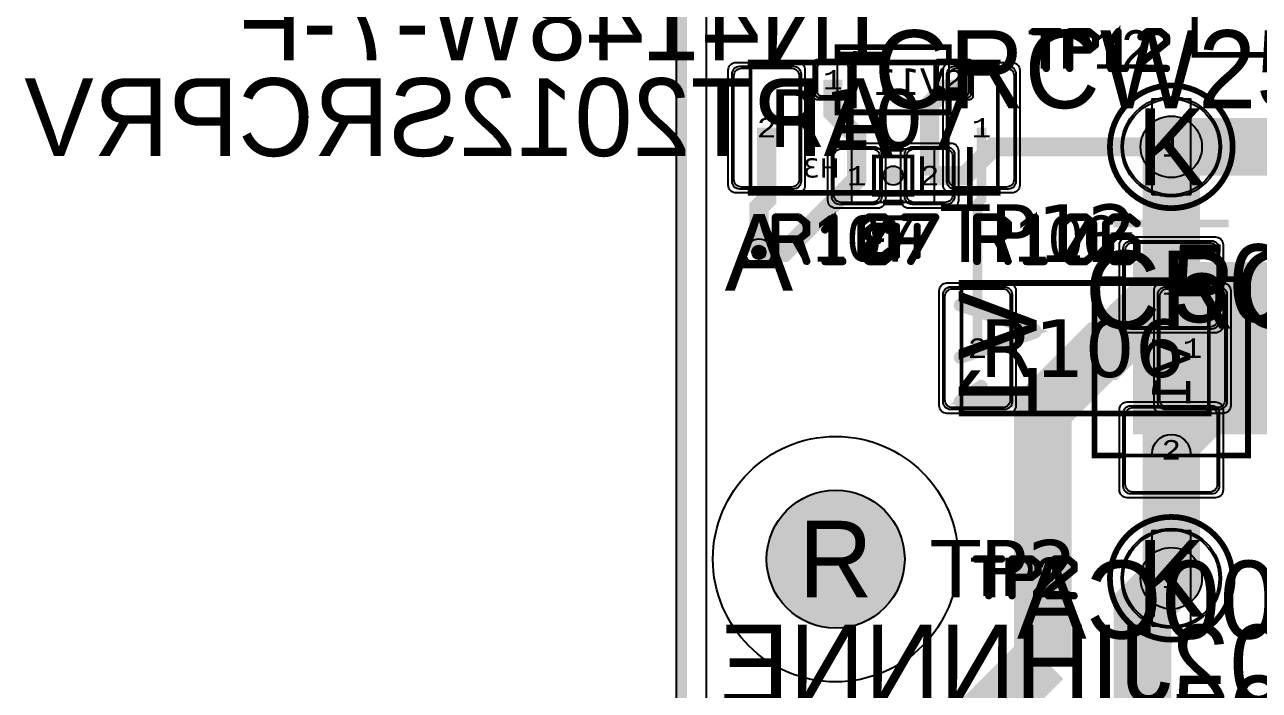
# Model space of a CAD drawing. Extents: x -23 to 289, y -67 to 135.
# Drawn here: x -17.14 to 15.04, y 64.08 to 81.44 of the extents above; entities that cross this region are included whole.
import ezdxf
from ezdxf.enums import TextEntityAlignment as Align

# ---------------------------------------------------------------- set-up
doc = ezdxf.new("R2010")
doc.units = 0
doc.header["$MEASUREMENT"] = 0
for name, color, linetype in [('ASSEMBLY_OUTLINES_BTM', 191, 'CONTINUOUS'), ('ASSEMBLY_OUTLINES_TOP', 102, 'CONTINUOUS'), ('ASSEMBLY_PART_NUMBERS_BTM', 191, 'CONTINUOUS'), ('ASSEMBLY_PART_NUMBERS_TOP', 102, 'CONTINUOUS'), ('ASSEMBLY_REF_DES_BTM', 191, 'CONTINUOUS'), ('ASSEMBLY_REF_DES_TOP', 102, 'CONTINUOUS'), ('BOARD_OUTLINE', 10, 'CONTINUOUS'), ('DRILL_DRAWING', 21, 'CONTINUOUS'), ('GENERATED_SILKSCREEN_BTM', 255, 'CONTINUOUS'), ('GENERATED_SILKSCREEN_TOP', 140, 'CONTINUOUS'), ('MANUFACTURING_OUTLINES', 10, 'CONTINUOUS'), ('MOUNTING_HOLE_PADS_LAYER14', 150, 'CONTINUOUS'), ('MOUNTING_HOLE_PADS_LAYER15', 230, 'CONTINUOUS'), ('MOUNTING_HOLES_LAYER_BOT17', 42, 'CONTINUOUS'), ('MOUNTING_HOLES_LAYER_TOP', 42, 'CONTINUOUS'), ('PART_HOLES_LAYER_BOTTOM', 30, 'CONTINUOUS'), ('PART_HOLES_LAYER_TOP', 30, 'CONTINUOUS'), ('PART_PADS_LAYER_BOTTOM', 230, 'CONTINUOUS'), ('PART_PADS_LAYER_TOP', 150, 'CONTINUOUS'), ('PART_PADS_SMD_BTM', 230, 'CONTINUOUS'), ('PART_PADS_SMD_TOP', 150, 'CONTINUOUS'), ('PIN_NUMBERS_BTM', 8, 'CONTINUOUS'), ('PIN_NUMBERS_TOP', 8, 'CONTINUOUS'), ('PLACEMENT_OUTLINES_BTM', 222, 'CONTINUOUS'), ('PLACEMENT_OUTLINES_TOP', 130, 'CONTINUOUS'), ('PLANE_DATA_LAYER_TOP', 150, 'CONTINUOUS'), ('PLANE_SHAPES_LAYER_TOP', 150, 'CONTINUOUS'), ('ROUTE_BORDER', 151, 'CONTINUOUS'), ('SILKSCREEN_OUTLINES_BTM', 211, 'CONTINUOUS'), ('SILKSCREEN_OUTLINES_TOP', 150, 'CONTINUOUS'), ('SILKSCREEN_REF_DES_BTM', 211, 'CONTINUOUS'), ('SILKSCREEN_REF_DES_TOP', 150, 'CONTINUOUS'), ('SOLDERMASK_PADS_BTM', 12, 'CONTINUOUS'), ('SOLDERMASK_PADS_TOP', 180, 'CONTINUOUS'), ('SOLDERPASTE_PADS_BTM', 12, 'CONTINUOUS'), ('SOLDERPASTE_PADS_TOP', 180, 'CONTINUOUS'), ('TRACES_LAYER_BOTTOM', 230, 'CONTINUOUS'), ('TRACES_LAYER_TOP', 150, 'CONTINUOUS'), ('VIA_HOLES_LAYER_BOTTOM', 30, 'CONTINUOUS'), ('VIA_HOLES_LAYER_TOP', 30, 'CONTINUOUS'), ('VIA_PADS_LAYER_BOTTOM', 230, 'CONTINUOUS'), ('VIA_PADS_LAYER_TOP', 150, 'CONTINUOUS')]:
    doc.layers.add(name, color=color, linetype=linetype)
doc.styles.add('COURIER_NEW', font='COUR.TTF')
doc.styles.add('VERDANA', font='verdana.TTF')
doc.styles.add('VERIBEST_GERBER_0', font='txt')

msp = doc.modelspace()

# ---------------------------------------------------------------- hatches: boundary and pattern name
at = {"layer": 'ASSEMBLY_OUTLINES_BTM'}
h = msp.add_hatch(color=256, dxfattribs=at)
edge = h.paths.add_edge_path()
edge.add_arc((5.5, 77.5), 0.25, 0, 360)
at = {"layer": 'MOUNTING_HOLES_LAYER_BOT17'}
h = msp.add_hatch(color=256, dxfattribs=at)
edge = h.paths.add_edge_path()
edge.add_arc((4, 67.5), 1.8, 0, 360)
at = {"layer": 'MOUNTING_HOLES_LAYER_TOP'}
h = msp.add_hatch(color=256, dxfattribs=at)
edge = h.paths.add_edge_path()
edge.add_arc((4, 67.5), 1.8, 0, 360)
at = {"layer": 'PART_HOLES_LAYER_BOTTOM'}
h = msp.add_hatch(color=256, dxfattribs=at)
edge = h.paths.add_edge_path()
edge.add_arc((12.75, 78.25), 0.8, 0, 360)
h = msp.add_hatch(color=256, dxfattribs=at)
edge = h.paths.add_edge_path()
edge.add_arc((12.75, 67), 0.8, 0, 360)
at = {"layer": 'PART_HOLES_LAYER_TOP'}
h = msp.add_hatch(color=256, dxfattribs=at)
edge = h.paths.add_edge_path()
edge.add_arc((12.75, 78.25), 0.8, 0, 360)
h = msp.add_hatch(color=256, dxfattribs=at)
edge = h.paths.add_edge_path()
edge.add_arc((12.75, 67), 0.8, 0, 360)
at = {"layer": 'PLANE_DATA_LAYER_TOP'}
h = msp.add_hatch(color=256, dxfattribs=at)
h.paths.add_polyline_path([(31.25, 77.777106, -0.6120800873065083), (31.12914, 77.715365, 0.4058108874038327), (29.06043, 77.413742, -0.4928320379335522), (28.93957, 77.413742, 0.4058108874038327), (26.87086, 77.715365, -0.6120800873065083), (26.75, 77.777106), (26.75, 79.249992, 0.414213562373095), (26.749992, 79.25), (16.500008, 79.25, 0.414213562373095), (16.5, 79.249992), (16.5, 70.8262, -0.414213562373095), (16.4238, 70.75), (11.8262, 70.75, -0.414213562373095), (11.75, 70.8262), (11.75, 75.1738, -0.414213562373095), (11.8262, 75.25), (15.249992, 75.25, 0.414213562373095), (15.25, 75.250008), (15.25, 80.6738, -0.414213562373095), (15.3262, 80.75), (31.1738, 80.75, -0.414213562373095), (31.25, 80.6738)], flags=0)
h.paths.add_polyline_path([(14, 71.15, 0.414213562373095), (14.45, 71.6), (14.45, 74.4, 0.414213562373095), (14, 74.85), (12.6, 74.85, 0.414213562373095), (12.15, 74.4), (12.15, 71.6, 0.414213562373095), (12.6, 71.15)], flags=0)
for points in [[(13.3, 74.4), (13.3, 74.9262)], [(12.6, 73), (12.0738, 73)], [(14, 73), (14.5262, 73)], [(13.3, 71.6), (13.3, 71.0738)]]:
    msp.add_hatch(color=256, dxfattribs=at).paths.add_polyline_path(points, is_closed=False, flags=0)
at = {"layer": 'VIA_HOLES_LAYER_BOTTOM'}
h = msp.add_hatch(color=256, dxfattribs=at)
edge = h.paths.add_edge_path()
edge.add_arc((2, 75.5), 0.175, 0, 360)
at = {"layer": 'VIA_HOLES_LAYER_TOP'}
h = msp.add_hatch(color=256, dxfattribs=at)
edge = h.paths.add_edge_path()
edge.add_arc((2, 75.5), 0.175, 0, 360)

# ---------------------------------------------------------------- linework, layer by layer
at = {"layer": 'ASSEMBLY_OUTLINES_BTM'}
for points in [[(4.05, 79.15), (4.05, 80.85), (6.95, 80.85), (6.95, 79.15)], [(4.42, 76.8), (4.42, 78.2), (6.57, 78.2), (6.57, 76.8)]]:
    msp.add_lwpolyline(points, close=True, dxfattribs=at)
for points, const_width in [([(4.5, 79.25), (4.5, 80.75)], 0.1), ([(6.25, 77), (6.25, 78)], 0.1), ([(11.25, 74), (14.25, 74)], 0.2)]:
    msp.add_lwpolyline(points, dxfattribs=dict(at, const_width=const_width))
at = {"layer": 'ASSEMBLY_OUTLINES_BTM', "const_width": 0.1}
for points in [[(5, 77), (5, 78), (6, 78), (6, 77)], [(10.75, 70.2), (10.75, 74.8), (14.75, 74.8), (14.75, 70.2)]]:
    msp.add_lwpolyline(points, close=True, dxfattribs=at)
at = {"layer": 'ASSEMBLY_OUTLINES_BTM'}
msp.add_lwpolyline([(12.25, 70.25, -1), (13.25, 70.25)], format="xyb", dxfattribs=at)
msp.add_circle((5.5, 77.5), 0.25, dxfattribs=at)
at = {"layer": 'ASSEMBLY_OUTLINES_TOP', "const_width": 0.1}
for points in [[(13.36, 80.65), (13.36, 93.35), (42.36, 93.35), (42.36, 80.65)], [(1.78, 77.05), (1.78, 80.45), (8.23, 80.45), (8.23, 77.05)], [(7.28, 71.3), (7.28, 74.7), (13.73, 74.7), (13.73, 71.3)]]:
    msp.add_lwpolyline(points, close=True, dxfattribs=at)
at = {"layer": 'ASSEMBLY_OUTLINES_TOP'}
for points in [[(12.25, 77), (12.25, 79.5), (13.25, 79.5), (13.25, 77)], [(12.25, 65.75), (12.25, 68.25), (13.25, 68.25), (13.25, 65.75)]]:
    msp.add_lwpolyline(points, close=True, dxfattribs=at)
for centre in [(12.75, 78.25), (12.75, 67)]:
    msp.add_circle(centre, 1.6, dxfattribs=at)
at = {"layer": 'BOARD_OUTLINE', "const_width": 0.25}
msp.add_lwpolyline([(0, 1.5), (0, 133.5, -0.4142135624), (1.5, 135), (278.5, 135, -0.4142135624), (280, 133.5), (280, 1.5, -0.4142135624), (278.5, 0), (1.5, 0, -0.4142135624)], format="xyb", close=True, dxfattribs=at)
at = {"layer": 'GENERATED_SILKSCREEN_BTM', "const_width": 0.15}
for points in [[(6.950005, 80.55), (6.949995, 80.55), (6.949995, 80.849995), (4.050005, 80.849995), (4.050005, 80.55), (4.049995, 80.55), (4.049995, 80.85, -0.4142135624), (4.05, 80.850005), (6.95, 80.850005, -0.4142135624), (6.950005, 80.85), (6.950005, 80.55)], [(6.950005, 79.15, -0.4142135624), (6.95, 79.149995), (4.05, 79.149995, -0.4142135624), (4.049995, 79.15), (4.049995, 79.45), (4.050005, 79.45), (4.050005, 79.150005), (6.949995, 79.150005), (6.949995, 79.45), (6.950005, 79.45), (6.950005, 79.15)], [(5.769515, 78.200005, 1.10969e-05), (5.769508, 78.199995), (5.230492, 78.199995, 1.10969e-05), (5.230485, 78.200005), (5.769515, 78.200005)], [(5.769515, 76.799995), (5.230485, 76.799995, 1.10969e-05), (5.230492, 76.800005), (5.769508, 76.800005, 1.10969e-05), (5.769515, 76.799995)], [(11.425, 74.799995), (10.750005, 74.799995), (10.750005, 70.200005), (11.425, 70.200005), (11.425, 70.199995), (10.75, 70.199995, -0.4142135624), (10.749995, 70.2), (10.749995, 74.8, -0.4142135624), (10.75, 74.800005), (11.425, 74.800005), (11.425, 74.799995)], [(14.750005, 70.2, -0.4142135624), (14.75, 70.199995), (14.075, 70.199995), (14.075, 70.200005), (14.749995, 70.200005), (14.749995, 74.799995), (14.075, 74.799995), (14.075, 74.800005), (14.75, 74.800005, -0.4142135624), (14.750005, 74.8), (14.750005, 70.2)]]:
    msp.add_lwpolyline(points, format="xyb", dxfattribs=at)
at = {"layer": 'GENERATED_SILKSCREEN_BTM'}
for points, const_width in [([(7.5, 76.75), (7.5, 78.25)], 0.15), ([(11.25, 76.25), (14.25, 76.25)], 0.2), ([(5.2444, 75.3996), (5.3796, 75.5092), (5.382, 75.5108), (5.3836, 75.5132), (5.3844, 75.5156), (5.3844, 75.518), (5.3836, 75.5236), (5.3804, 75.5292), (5.3764, 75.5332), (5.3716, 75.5364), (5.366, 75.5372), (5.3604, 75.5356), (5.23, 75.4292), (4.9716, 75.4292), (4.8468, 75.53), (4.8468, 75.6788), (4.97, 75.7804), (5.1028, 75.7804), (5.1092, 75.782), (5.1132, 75.7852), (5.1156, 75.7908), (5.1164, 75.7964), (5.1156, 75.802), (5.1132, 75.8068), (5.1092, 75.8108), (5.1028, 75.8124), (4.97, 75.8124), (4.8468, 75.914), (4.8468, 76.0628), (4.9716, 76.1636), (5.23, 76.1636), (5.3604, 76.0572), (5.366, 76.0556), (5.3716, 76.0564), (5.3764, 76.0588), (5.3804, 76.0636), (5.3836, 76.0684), (5.3844, 76.074), (5.3844, 76.0772), (5.3836, 76.0796), (5.382, 76.082), (5.3796, 76.0836), (5.2444, 76.1932), (5.242, 76.194), (5.2396, 76.1948), (5.2388, 76.1956), (5.2356, 76.1964), (4.966, 76.1964), (4.962, 76.1956), (4.9604, 76.1948), (4.9588, 76.194), (4.9556, 76.1932), (4.8204, 76.0836), (4.818, 76.0796), (4.8172, 76.0764), (4.8156, 76.074), (4.8148, 76.0708), (4.8148, 75.906), (4.8156, 75.9036), (4.8172, 75.898), (4.818, 75.894), (4.8204, 75.8924), (4.938, 75.7964), (4.8204, 75.7004), (4.8196, 75.6988), (4.818, 75.6972), (4.8172, 75.6964), (4.8172, 75.6948), (4.8156, 75.6892), (4.8148, 75.6868), (4.8148, 75.522), (4.8156, 75.518), (4.8172, 75.5148), (4.818, 75.5116), (4.8204, 75.5092), (4.9556, 75.3996), (4.9588, 75.398), (4.9596, 75.3972), (4.962, 75.3972), (4.9628, 75.3964), (4.9636, 75.3964), (4.966, 75.3964), (5.2356, 75.3964), (5.2388, 75.3972), (5.242, 75.398), (5.2444, 75.3996)], 0.15), ([(6.1428, 75.4124), (6.1412, 75.406), (6.1372, 75.402), (6.1324, 75.3996), (6.1268, 75.3988), (6.1204, 75.3996), (6.1148, 75.402), (6.1108, 75.406), (6.1092, 75.4124), (6.1092, 75.7804), (5.6028, 75.7804), (5.6028, 75.4124), (5.602, 75.406), (5.598, 75.402), (5.5924, 75.3996), (5.5868, 75.3988), (5.5812, 75.3996), (5.5764, 75.402), (5.5724, 75.406), (5.5708, 75.4124), (5.5708, 76.1804), (5.5724, 76.186), (5.5764, 76.1908), (5.5812, 76.1932), (5.5868, 76.194), (5.5924, 76.1932), (5.598, 76.1908), (5.602, 76.186), (5.6028, 76.1804), (5.6028, 75.8124), (6.1092, 75.8124), (6.1092, 76.1804), (6.1108, 76.186), (6.1148, 76.1908), (6.1204, 76.1932), (6.1268, 76.194), (6.1324, 76.1932), (6.1372, 76.1908), (6.1412, 76.186), (6.1428, 76.1804), (6.1428, 75.4124)], 0.15), ([(9.233872, 73.411864), (9.233872, 73.46876), (9.23184, 73.480952), (9.225744, 73.491112), (9.217616, 73.501272), (9.205424, 73.505336), (7.256736, 74.165736), (7.24048, 74.165736), (7.228288, 74.15964), (7.218128, 74.14948), (7.21, 74.135256), (7.207968, 74.121032), (7.21, 74.106808), (7.216096, 74.094616), (7.23032, 74.086488), (9.146496, 73.442344), (7.23032, 72.794136), (7.216096, 72.786008), (7.21, 72.773816), (7.207968, 72.759592), (7.21, 72.745368), (7.218128, 72.731144), (7.228288, 72.720984), (7.24048, 72.71692), (7.256736, 72.718952), (9.205424, 73.375288), (9.217616, 73.381384), (9.225744, 73.391544), (9.23184, 73.401704), (9.233872, 73.411864)], 0.254), ([(9.15056, 72.011816), (9.154624, 72.028072), (9.162752, 72.0362), (9.176976, 72.042296), (9.193232, 72.044328), (9.207456, 72.042296), (9.22168, 72.0362), (9.23184, 72.028072), (9.233872, 72.011816), (9.233872, 71.219336), (9.23184, 71.205112), (9.22168, 71.19292), (9.207456, 71.186824), (9.193232, 71.184792), (9.176976, 71.186824), (9.162752, 71.19292), (9.154624, 71.205112), (9.15056, 71.219336), (9.15056, 71.576968), (7.242512, 71.576968), (7.228288, 71.579), (7.218128, 71.585096), (7.212032, 71.595256), (7.21, 71.60948), (7.207968, 71.61964), (7.207968, 71.6298), (7.212032, 71.637928), (7.22016, 71.646056), (7.776928, 72.042296), (7.791152, 72.048392), (7.805376, 72.048392), (7.817568, 72.042296), (7.827728, 72.032136), (7.835856, 72.019944), (7.83992, 72.00572), (7.83992, 71.997592), (7.835856, 71.991496), (7.831792, 71.9854), (7.825696, 71.981336), (7.370528, 71.656216), (9.15056, 71.656216), (9.15056, 72.011816)], 0.254)]:
    msp.add_lwpolyline(points, dxfattribs=dict(at, const_width=const_width))
at = {"layer": 'GENERATED_SILKSCREEN_TOP', "const_width": 0.15}
msp.add_lwpolyline([(13.36, 80.65), (13.36, 93.35), (42.36, 93.35), (42.36, 80.65)], close=True, dxfattribs=at)
for points in [[(9.4715, 80.293), (9.4725, 80.286), (9.4775, 80.28), (9.4845, 80.277), (9.4915, 80.276), (9.4985, 80.277), (9.5045, 80.28), (9.5095, 80.286), (9.5115, 80.293), (9.5115, 81.232), (9.8285, 81.232), (9.8355, 81.234), (9.8415, 81.238), (9.8445, 81.245), (9.8455, 81.252), (9.8445, 81.26), (9.8415, 81.267), (9.8355, 81.272), (9.8285, 81.273), (9.1535, 81.273), (9.1465, 81.272), (9.1415, 81.267), (9.1375, 81.26), (9.1365, 81.252), (9.1375, 81.245), (9.1415, 81.238), (9.1465, 81.234), (9.1535, 81.232), (9.4715, 81.232), (9.4715, 80.293)], [(10.7875, 80.893), (10.7905, 80.895), (10.7915, 80.9), (10.7945, 80.905), (10.7945, 80.91), (10.7945, 81.116), (10.7945, 81.121), (10.7915, 81.124), (10.7915, 81.127), (10.7905, 81.128), (10.7895, 81.129), (10.7875, 81.131), (10.6175, 81.269), (10.6125, 81.271), (10.6085, 81.272), (10.6045, 81.273), (10.1005, 81.273), (10.0915, 81.271), (10.0855, 81.266), (10.0805, 81.26), (10.0785, 81.253), (10.0785, 80.293), (10.0805, 80.285), (10.0855, 80.28), (10.0915, 80.277), (10.0985, 80.276), (10.1065, 80.277), (10.1135, 80.28), (10.1185, 80.285), (10.1205, 80.293), (10.1205, 80.753), (10.6045, 80.753), (10.6115, 80.754), (10.6145, 80.755), (10.6155, 80.755), (10.6175, 80.756), (10.7875, 80.893)], [(10.1205, 81.232), (10.5985, 81.232), (10.7545, 81.106), (10.7545, 80.92), (10.5985, 80.793), (10.1205, 80.793), (10.1205, 81.232)], [(11.1685, 80.314), (11.1605, 80.312), (11.1565, 80.308), (11.1535, 80.301), (11.1525, 80.293), (11.1535, 80.286), (11.1565, 80.279), (11.1605, 80.274), (11.1685, 80.273), (11.5585, 80.273), (11.5655, 80.274), (11.5715, 80.279), (11.5745, 80.286), (11.5755, 80.293), (11.5745, 80.301), (11.5715, 80.308), (11.5655, 80.312), (11.5585, 80.314), (11.3825, 80.314), (11.3825, 81.253), (11.3815, 81.26), (11.3785, 81.265), (11.3735, 81.268), (11.3665, 81.269), (11.3615, 81.27), (11.3565, 81.27), (11.3525, 81.268), (11.3485, 81.264), (11.1535, 80.99), (11.1505, 80.983), (11.1505, 80.976), (11.1535, 80.97), (11.1585, 80.965), (11.1645, 80.961), (11.1715, 80.959), (11.1755, 80.959), (11.1785, 80.96), (11.1835, 80.966), (11.3435, 81.19), (11.3435, 80.314), (11.1685, 80.314)], [(12.4735, 81.269), (12.6415, 81.132), (12.6445, 81.127), (12.6455, 81.123), (12.6475, 81.12), (12.6485, 81.116), (12.6485, 80.979), (12.6475, 80.975), (12.6455, 80.969), (12.6445, 80.964), (12.6415, 80.962), (11.9755, 80.421), (11.9755, 80.314), (12.6285, 80.314), (12.6355, 80.312), (12.6415, 80.308), (12.6445, 80.301), (12.6455, 80.293), (12.6445, 80.286), (12.6415, 80.279), (12.6355, 80.275), (12.6285, 80.273), (11.9545, 80.273), (11.9465, 80.275), (11.9415, 80.28), (11.9365, 80.285), (11.9345, 80.293), (11.9345, 80.43), (11.9355, 80.433), (11.9375, 80.44), (11.9395, 80.443), (11.9415, 80.445), (11.9435, 80.447), (12.6085, 80.989), (12.6085, 81.106), (12.4525, 81.232), (12.1295, 81.232), (11.9665, 81.099), (11.9595, 81.097), (11.9525, 81.098), (11.9465, 81.101), (11.9425, 81.107), (11.9385, 81.113), (11.9375, 81.12), (11.9375, 81.124), (11.9385, 81.127), (11.9435, 81.132), (12.1115, 81.269), (12.1155, 81.27), (12.1185, 81.271), (12.1195, 81.272), (12.1235, 81.273), (12.4605, 81.273), (12.4645, 81.272), (12.4655, 81.272), (12.4665, 81.271), (12.4695, 81.27), (12.4735, 81.269)], [(2.4606, 76.3904), (3.0342, 76.3904), (3.2214, 76.2392), (3.2214, 76.016), (3.0342, 75.8636), (2.4606, 75.8636), (2.4606, 76.3904)], [(3.7182, 75.2888), (3.7086, 75.2864), (3.7038, 75.2816), (3.7002, 75.2732), (3.699, 75.2636), (3.7002, 75.2552), (3.7038, 75.2468), (3.7086, 75.2408), (3.7182, 75.2396), (4.1862, 75.2396), (4.1946, 75.2408), (4.2018, 75.2468), (4.2054, 75.2552), (4.2066, 75.2636), (4.2054, 75.2732), (4.2018, 75.2816), (4.1946, 75.2864), (4.1862, 75.2888), (3.975, 75.2888), (3.975, 76.4156), (3.9738, 76.424), (3.9702, 76.43), (3.9642, 76.4336), (3.9558, 76.4348), (3.9498, 76.436), (3.9438, 76.436), (3.939, 76.4336), (3.9342, 76.4288), (3.7002, 76.1), (3.6966, 76.0916), (3.6966, 76.0832), (3.7002, 76.076), (3.7062, 76.07), (3.7134, 76.0652), (3.7218, 76.0628), (3.7266, 76.0628), (3.7302, 76.064), (3.7362, 76.0712), (3.9282, 76.34), (3.9282, 75.2888), (3.7182, 75.2888)], [(4.6482, 76.2704), (4.8498, 76.4348), (4.8546, 76.436), (4.8582, 76.4372), (4.8594, 76.4384), (4.8642, 76.4396), (5.2686, 76.4396), (5.2734, 76.4384), (5.2746, 76.4384), (5.2758, 76.4372), (5.2794, 76.436), (5.2842, 76.4348), (5.4858, 76.2704), (5.4894, 76.2644), (5.4906, 76.2596), (5.493, 76.256), (5.4942, 76.2512), (5.4942, 75.428), (5.493, 75.4244), (5.4906, 75.416), (5.4894, 75.4136), (5.4858, 75.4088), (5.2842, 75.2444), (5.2794, 75.2432), (5.277, 75.242), (5.2746, 75.2408), (5.2722, 75.2396), (5.2686, 75.2396), (4.8642, 75.2396), (4.8594, 75.2408), (4.8546, 75.242), (4.8498, 75.2444), (4.6482, 75.4088), (4.6458, 75.4112), (4.6434, 75.4124), (4.641, 75.416), (4.6386, 75.4244), (4.6374, 75.428), (4.6374, 76.2512), (4.6386, 76.256), (4.641, 76.2596), (4.6434, 76.2644), (4.6482, 76.2704)], [(4.6866, 76.2392), (4.6866, 75.44), (4.7574, 75.38), (5.3382, 76.3268), (5.259, 76.3904), (4.8714, 76.3904), (4.6866, 76.2392)], [(4.7958, 75.3488), (4.8714, 75.2888), (5.259, 75.2888), (5.4462, 75.44), (5.4462, 76.2392), (5.3754, 76.2956), (4.7958, 75.3488)], [(5.937, 75.2756), (5.9346, 75.2672), (5.9358, 75.2588), (5.9418, 75.2516), (5.9478, 75.2468), (5.9562, 75.2444), (5.9646, 75.2432), (5.9718, 75.2456), (5.9778, 75.2528), (6.6246, 76.4036), (6.627, 76.4096), (6.627, 76.4144), (6.627, 76.4192), (6.6246, 76.424), (6.621, 76.4312), (6.6162, 76.436), (6.6102, 76.4384), (6.6042, 76.4396), (5.7942, 76.4396), (5.7858, 76.4372), (5.7798, 76.4312), (5.775, 76.424), (5.7738, 76.4144), (5.775, 76.406), (5.7798, 76.3976), (5.7858, 76.3916), (5.7942, 76.3904), (6.5634, 76.3904), (5.937, 75.2756)], [(8.511, 75.9836), (8.5146, 75.986), (8.5158, 75.992), (8.5194, 75.998), (8.5194, 76.004), (8.5194, 76.2512), (8.5194, 76.2572), (8.5158, 76.2608), (8.5158, 76.2644), (8.5146, 76.2656), (8.5134, 76.2668), (8.511, 76.2692), (8.307, 76.4348), (8.301, 76.4372), (8.2962, 76.4384), (8.2914, 76.4396), (7.6866, 76.4396), (7.6758, 76.4372), (7.6686, 76.4312), (7.6626, 76.424), (7.6602, 76.4156), (7.6602, 75.2636), (7.6626, 75.254), (7.6686, 75.248), (7.6758, 75.2444), (7.6842, 75.2432), (7.6938, 75.2444), (7.7022, 75.248), (7.7082, 75.254), (7.7106, 75.2636), (7.7106, 75.8156), (8.2746, 75.8156), (8.4714, 75.2564), (8.4762, 75.248), (8.4846, 75.2432), (8.4942, 75.242), (8.5014, 75.2444), (8.5086, 75.248), (8.5146, 75.254), (8.5182, 75.2624), (8.5158, 75.272), (8.319, 75.8312), (8.511, 75.9836)], [(7.7106, 76.3904), (8.2842, 76.3904), (8.4714, 76.2392), (8.4714, 76.016), (8.2842, 75.8636), (7.7106, 75.8636), (7.7106, 76.3904)], [(8.9682, 75.2888), (8.9586, 75.2864), (8.9538, 75.2816), (8.9502, 75.2732), (8.949, 75.2636), (8.9502, 75.2552), (8.9538, 75.2468), (8.9586, 75.2408), (8.9682, 75.2396), (9.4362, 75.2396), (9.4446, 75.2408), (9.4518, 75.2468), (9.4554, 75.2552), (9.4566, 75.2636), (9.4554, 75.2732), (9.4518, 75.2816), (9.4446, 75.2864), (9.4362, 75.2888), (9.225, 75.2888), (9.225, 76.4156), (9.2238, 76.424), (9.2202, 76.43), (9.2142, 76.4336), (9.2058, 76.4348), (9.1998, 76.436), (9.1938, 76.436), (9.189, 76.4336), (9.1842, 76.4288), (8.9502, 76.1), (8.9466, 76.0916), (8.9466, 76.0832), (8.9502, 76.076), (8.9562, 76.07), (8.9634, 76.0652), (8.9718, 76.0628), (8.9766, 76.0628), (8.9802, 76.064), (8.9862, 76.0712), (9.1782, 76.34), (9.1782, 75.2888), (8.9682, 75.2888)], [(9.8982, 76.2704), (10.0998, 76.4348), (10.1046, 76.436), (10.1082, 76.4372), (10.1094, 76.4384), (10.1142, 76.4396), (10.5186, 76.4396), (10.5234, 76.4384), (10.5246, 76.4384), (10.5258, 76.4372), (10.5294, 76.436), (10.5342, 76.4348), (10.7358, 76.2704), (10.7394, 76.2644), (10.7406, 76.2596), (10.743, 76.256), (10.7442, 76.2512), (10.7442, 75.428), (10.743, 75.4244), (10.7406, 75.416), (10.7394, 75.4136), (10.7358, 75.4088), (10.5342, 75.2444), (10.5294, 75.2432), (10.527, 75.242), (10.5246, 75.2408), (10.5222, 75.2396), (10.5186, 75.2396), (10.1142, 75.2396), (10.1094, 75.2408), (10.1046, 75.242), (10.0998, 75.2444), (9.8982, 75.4088), (9.8958, 75.4112), (9.8934, 75.4124), (9.891, 75.416), (9.8886, 75.4244), (9.8874, 75.428), (9.8874, 76.2512), (9.8886, 76.256), (9.891, 76.2596), (9.8934, 76.2644), (9.8982, 76.2704)], [(9.9366, 76.2392), (9.9366, 75.44), (10.0074, 75.38), (10.5882, 76.3268), (10.509, 76.3904), (10.1214, 76.3904), (9.9366, 76.2392)], [(10.0458, 75.3488), (10.1214, 75.2888), (10.509, 75.2888), (10.6962, 75.44), (10.6962, 76.2392), (10.6254, 76.2956), (10.0458, 75.3488)], [(11.6682, 76.4348), (11.8698, 76.2704), (11.8758, 76.2644), (11.877, 76.2548), (11.8758, 76.2476), (11.8734, 76.2416), (11.8698, 76.2368), (11.8638, 76.232), (11.8578, 76.2284), (11.8518, 76.2272), (11.8458, 76.2272), (11.841, 76.2308), (11.6442, 76.3904), (11.2554, 76.3904), (11.0706, 76.2392), (11.0706, 75.8084), (11.2338, 75.9416), (11.2386, 75.9428), (11.241, 75.944), (11.2422, 75.944), (11.2422, 75.9452), (11.2482, 75.9464), (11.6526, 75.9464), (11.6574, 75.9452), (11.6574, 75.944), (11.6598, 75.944), (11.6634, 75.9428), (11.667, 75.9416), (11.8698, 75.7784), (11.871, 75.7748), (11.8734, 75.7736), (11.8746, 75.7724), (11.8746, 75.77), (11.877, 75.7616), (11.8782, 75.758), (11.8782, 75.428), (11.877, 75.422), (11.8746, 75.4172), (11.8734, 75.4124), (11.8698, 75.4088), (11.6682, 75.2444), (11.6622, 75.242), (11.661, 75.2408), (11.6586, 75.2408), (11.6562, 75.2396), (11.655, 75.2396), (11.6526, 75.2396), (11.2482, 75.2396), (11.2434, 75.2408), (11.2386, 75.242), (11.2338, 75.2444), (11.0322, 75.4088), (11.0298, 75.4112), (11.0274, 75.4124), (11.025, 75.416), (11.0226, 75.4244), (11.0214, 75.428), (11.0214, 76.2512), (11.0226, 76.2572), (11.025, 76.262), (11.0274, 76.2644), (11.0298, 76.2668), (11.0322, 76.2704), (11.2338, 76.4348), (11.2386, 76.436), (11.2422, 76.4372), (11.2434, 76.4384), (11.2482, 76.4396), (11.6526, 76.4396), (11.6574, 76.4384), (11.6586, 76.4384), (11.6598, 76.4372), (11.6634, 76.436), (11.6682, 76.4348)], [(11.0706, 75.746), (11.0706, 75.44), (11.2554, 75.2888), (11.643, 75.2888), (11.8302, 75.44), (11.8302, 75.746), (11.643, 75.8984), (11.2554, 75.8984), (11.0706, 75.746)], [(7.9715, 66.543), (7.9725, 66.536), (7.9775, 66.53), (7.9845, 66.527), (7.9915, 66.526), (7.9985, 66.527), (8.0045, 66.53), (8.0095, 66.536), (8.0115, 66.543), (8.0115, 67.482), (8.3285, 67.482), (8.3355, 67.484), (8.3415, 67.488), (8.3445, 67.495), (8.3455, 67.502), (8.3445, 67.51), (8.3415, 67.517), (8.3355, 67.522), (8.3285, 67.523), (7.6535, 67.523), (7.6465, 67.522), (7.6415, 67.517), (7.6375, 67.51), (7.6365, 67.502), (7.6375, 67.495), (7.6415, 67.488), (7.6465, 67.484), (7.6535, 67.482), (7.9715, 67.482), (7.9715, 66.543)], [(9.2875, 67.143), (9.2905, 67.145), (9.2915, 67.15), (9.2945, 67.155), (9.2945, 67.16), (9.2945, 67.366), (9.2945, 67.371), (9.2915, 67.374), (9.2915, 67.377), (9.2905, 67.378), (9.2895, 67.379), (9.2875, 67.381), (9.1175, 67.519), (9.1125, 67.521), (9.1085, 67.522), (9.1045, 67.523), (8.6005, 67.523), (8.5915, 67.521), (8.5855, 67.516), (8.5805, 67.51), (8.5785, 67.503), (8.5785, 66.543), (8.5805, 66.535), (8.5855, 66.53), (8.5915, 66.527), (8.5985, 66.526), (8.6065, 66.527), (8.6135, 66.53), (8.6185, 66.535), (8.6205, 66.543), (8.6205, 67.003), (9.1045, 67.003), (9.1115, 67.004), (9.1145, 67.005), (9.1155, 67.005), (9.1175, 67.006), (9.2875, 67.143)], [(10.0635, 67.519), (10.2315, 67.382), (10.2345, 67.377), (10.2355, 67.373), (10.2375, 67.37), (10.2385, 67.366), (10.2385, 67.229), (10.2375, 67.225), (10.2355, 67.219), (10.2345, 67.214), (10.2315, 67.212), (9.5655, 66.671), (9.5655, 66.564), (10.2185, 66.564), (10.2255, 66.562), (10.2315, 66.558), (10.2345, 66.551), (10.2355, 66.543), (10.2345, 66.536), (10.2315, 66.529), (10.2255, 66.525), (10.2185, 66.523), (9.5445, 66.523), (9.5365, 66.525), (9.5315, 66.53), (9.5265, 66.535), (9.5245, 66.543), (9.5245, 66.68), (9.5255, 66.683), (9.5275, 66.69), (9.5295, 66.693), (9.5315, 66.695), (9.5335, 66.697), (10.1985, 67.239), (10.1985, 67.356), (10.0425, 67.482), (9.7195, 67.482), (9.5565, 67.349), (9.5495, 67.347), (9.5425, 67.348), (9.5365, 67.351), (9.5325, 67.357), (9.5285, 67.363), (9.5275, 67.37), (9.5275, 67.374), (9.5285, 67.377), (9.5335, 67.382), (9.7015, 67.519), (9.7055, 67.52), (9.7085, 67.521), (9.7095, 67.522), (9.7135, 67.523), (10.0505, 67.523), (10.0545, 67.522), (10.0555, 67.522), (10.0565, 67.521), (10.0595, 67.52), (10.0635, 67.519)], [(8.6205, 67.482), (9.0985, 67.482), (9.2545, 67.356), (9.2545, 67.17), (9.0985, 67.043), (8.6205, 67.043), (8.6205, 67.482)]]:
    msp.add_lwpolyline(points, dxfattribs=at)
for points in [[(8.230005, 80.425), (8.229995, 80.425), (8.229995, 80.449995), (1.780005, 80.449995), (1.780005, 80.425), (1.779995, 80.425), (1.779995, 80.45, -0.4142135624), (1.78, 80.450005), (8.23, 80.450005, -0.4142135624), (8.230005, 80.45), (8.230005, 80.425)], [(8.230005, 77.05, -0.4142135624), (8.23, 77.049995), (1.78, 77.049995, -0.4142135624), (1.779995, 77.05), (1.779995, 77.075), (1.780005, 77.075), (1.780005, 77.050005), (8.229995, 77.050005), (8.229995, 77.075), (8.230005, 77.075), (8.230005, 77.05)], [(3.269405, 75.998, -0.1622776604), (3.269404, 75.997997), (3.265805, 75.991999), (3.264605, 75.985999, -0.2534505542), (3.264602, 75.985995), (3.261003, 75.983596), (3.069006, 75.831199), (3.265805, 75.272002), (3.265805, 75.272001), (3.268205, 75.262401), (3.268205, 75.262398), (3.264605, 75.253998, -0.0970216494), (3.264604, 75.253996), (3.258604, 75.247996, -0.2617450013), (3.258599, 75.247995), (3.251404, 75.244397, -0.1622776605), (3.251402, 75.244395), (3.244202, 75.241995, -0.1925824035), (3.244198, 75.241995), (3.234599, 75.243195, -0.1845275522), (3.234596, 75.243197), (3.226198, 75.247996, -0.2534505542), (3.226195, 75.248), (3.221398, 75.256395, -0.2052577022), (3.221395, 75.256398), (3.024596, 75.815595), (2.460605, 75.815595), (2.460605, 75.263599), (2.458205, 75.253999, -0.1622776599), (2.458204, 75.253996), (2.452204, 75.247996, -0.16227766), (2.452201, 75.247995), (2.443802, 75.244395, -0.1454891688), (2.443799, 75.244395), (2.434201, 75.243195, -0.0954145724), (2.434199, 75.243195), (2.425799, 75.244395, -0.1845275528), (2.425796, 75.244397), (2.418601, 75.247995, -0.2617450013), (2.418596, 75.247996), (2.412596, 75.253996, -0.1622776599), (2.412595, 75.253999), (2.410195, 75.263599), (2.410195, 75.388802, 2.25456e-05), (2.410205, 75.388839), (2.410205, 75.263601), (2.412604, 75.254004), (2.418604, 75.248004, -0.0710678119), (2.418605, 75.248003), (2.4258, 75.244405, -0.049388989), (2.425801, 75.244405), (2.4342, 75.243205), (2.443798, 75.244405), (2.452196, 75.248004), (2.458196, 75.254004), (2.460595, 75.263601), (2.460595, 75.8156, -0.4142135624), (2.4606, 75.815605), (3.024599, 75.815605, -0.3615435642), (3.024605, 75.815602), (3.221405, 75.256402), (3.221405, 75.2564), (3.226203, 75.248003), (3.2346, 75.243205, -0.049388989), (3.234601, 75.243205), (3.244199, 75.242005), (3.251398, 75.244405, -0.0990195136), (3.2514, 75.244405), (3.258595, 75.248003, -0.0710678119), (3.258596, 75.248004), (3.264596, 75.254004), (3.268195, 75.262401), (3.265795, 75.271997, -0.0493889889), (3.265795, 75.271998), (3.068995, 75.831198), (3.068995, 75.8312, -0.3066784416), (3.068998, 75.831205), (3.260997, 75.983604), (3.264595, 75.986003), (3.265795, 75.992001, -0.1119910926), (3.265796, 75.992003), (3.269395, 75.998001), (3.269395, 76.257197), (3.265796, 76.260796, -0.2133768067), (3.265795, 76.2608), (3.265795, 76.264397), (3.260996, 76.269196, -0.0710678123), (3.260995, 76.269197), (3.056998, 76.434795), (3.050998, 76.437195, -0.049388989), (3.050997, 76.437195), (3.046199, 76.438395), (3.041399, 76.439595), (2.436601, 76.439595), (2.425802, 76.437195), (2.418604, 76.431196), (2.412605, 76.423998), (2.410205, 76.415599), (2.410205, 75.611161, 2.25456e-05), (2.410195, 75.611198), (2.410195, 76.415601), (2.412595, 76.424001, -0.1845275523), (2.412597, 76.424004), (2.418596, 76.431203, -0.0710678119), (2.418597, 76.431204), (2.425796, 76.437203, -0.1845275528), (2.425799, 76.437205), (2.436599, 76.439605, -0.0990195136), (2.436601, 76.439605), (3.041399, 76.439605, -0.0990195136), (3.041401, 76.439605), (3.046201, 76.438405), (3.051, 76.437205, -0.0990195136), (3.051002, 76.437205), (3.057002, 76.434805, -0.1622776598), (3.057004, 76.434803), (3.261001, 76.269205, -0.16227766), (3.261004, 76.269204), (3.265804, 76.264404, -0.2133768069), (3.265805, 76.2644), (3.265805, 76.260803), (3.269404, 76.257204, -0.2133768067), (3.269405, 76.2572), (3.269405, 75.998)], [(13.730005, 74.675), (13.729995, 74.675), (13.729995, 74.699995), (7.280005, 74.699995), (7.280005, 74.675), (7.279995, 74.675), (7.279995, 74.7, -0.4142135624), (7.28, 74.700005), (13.73, 74.700005, -0.4142135624), (13.730005, 74.7), (13.730005, 74.675)], [(13.730005, 71.3, -0.4142135624), (13.73, 71.299995), (7.28, 71.299995, -0.4142135624), (7.279995, 71.3), (7.279995, 71.325), (7.280005, 71.325), (7.280005, 71.300005), (13.729995, 71.300005), (13.729995, 71.325), (13.730005, 71.325), (13.730005, 71.3)]]:
    msp.add_lwpolyline(points, format="xyb", dxfattribs=at)
for points in [[(11.15, 78.25, -1), (14.35, 78.25, -1)], [(11.15, 67, -1), (14.35, 67, -1)]]:
    msp.add_lwpolyline(points, format="xyb", close=True, dxfattribs=at)
at = {"layer": 'MANUFACTURING_OUTLINES'}
msp.add_lwpolyline([(280.150405, 1.5, -0.4142135624), (278.5, -0.150405), (1.5, -0.150405, -0.4142135624), (-0.150405, 1.5), (-0.150405, 133.5, -0.4142135624), (1.5, 135.150405), (278.5, 135.150405, -0.4142135624), (280.150405, 133.5)], format="xyb", close=True, dxfattribs=at)
at = {"layer": 'MOUNTING_HOLE_PADS_LAYER14'}
msp.add_circle((4, 67.5), 3.2, dxfattribs=at)
at = {"layer": 'MOUNTING_HOLE_PADS_LAYER15'}
msp.add_circle((4, 67.5), 3.2, dxfattribs=at)
at = {"layer": 'MOUNTING_HOLES_LAYER_BOT17'}
msp.add_circle((4, 67.5), 1.8, dxfattribs=at)
at = {"layer": 'MOUNTING_HOLES_LAYER_TOP'}
msp.add_circle((4, 67.5), 1.8, dxfattribs=at)
at = {"layer": 'PART_HOLES_LAYER_BOTTOM'}
for centre in [(12.75, 78.25), (12.75, 67)]:
    msp.add_circle(centre, 0.8, dxfattribs=at)
at = {"layer": 'PART_HOLES_LAYER_TOP'}
for centre in [(12.75, 78.25), (12.75, 67)]:
    msp.add_circle(centre, 0.8, dxfattribs=at)
at = {"layer": 'PART_PADS_LAYER_BOTTOM'}
for centre in [(12.75, 78.25), (12.75, 67)]:
    msp.add_circle(centre, 1.25, dxfattribs=at)
at = {"layer": 'PART_PADS_LAYER_TOP'}
for centre in [(12.75, 78.25), (12.75, 67)]:
    msp.add_circle(centre, 1.25, dxfattribs=at)
at = {"layer": 'PART_PADS_SMD_BTM'}
for points in [[(4.275, 80.475, -0.4142135624), (4.375, 80.375), (4.375, 79.625, -0.4142135624), (4.275, 79.525), (3.575, 79.525, -0.4142135624), (3.475, 79.625), (3.475, 80.375, -0.4142135624), (3.575, 80.475)], [(7.425, 80.475, -0.4142135624), (7.525, 80.375), (7.525, 79.625, -0.4142135624), (7.425, 79.525), (6.725, 79.525, -0.4142135624), (6.625, 79.625), (6.625, 80.375, -0.4142135624), (6.725, 80.475)], [(5, 78.25, -0.4142135624), (5.2, 78.05), (5.2, 76.95, -0.4142135624), (5, 76.75), (4.1, 76.75, -0.4142135624), (3.9, 76.95), (3.9, 78.05, -0.4142135624), (4.1, 78.25)], [(6.9, 78.25, -0.4142135624), (7.1, 78.05), (7.1, 76.95, -0.4142135624), (6.9, 76.75), (6, 76.75, -0.4142135624), (5.8, 76.95), (5.8, 78.05, -0.4142135624), (6, 78.25)], [(14, 73.7, -0.4142135624), (13.8, 73.5), (11.7, 73.5, -0.4142135624), (11.5, 73.7), (11.5, 75.6, -0.4142135624), (11.7, 75.8), (13.8, 75.8, -0.4142135624), (14, 75.6)], [(14, 69.4, -0.4142135624), (13.8, 69.2), (11.7, 69.2, -0.4142135624), (11.5, 69.4), (11.5, 71.3, -0.4142135624), (11.7, 71.5), (13.8, 71.5, -0.4142135624), (14, 71.3)]]:
    msp.add_lwpolyline(points, format="xyb", close=True, dxfattribs=at)
at = {"layer": 'PART_PADS_SMD_TOP'}
for points in [[(2.9, 80.35, -0.4142135624), (3.1, 80.15), (3.1, 77.35, -0.4142135624), (2.9, 77.15), (1.5, 77.15, -0.4142135624), (1.3, 77.35), (1.3, 80.15, -0.4142135624), (1.5, 80.35)], [(8.5, 80.35, -0.4142135624), (8.7, 80.15), (8.7, 77.35, -0.4142135624), (8.5, 77.15), (7.1, 77.15, -0.4142135624), (6.9, 77.35), (6.9, 80.15, -0.4142135624), (7.1, 80.35)], [(8.4, 74.6, -0.4142135624), (8.6, 74.4), (8.6, 71.6, -0.4142135624), (8.4, 71.4), (7, 71.4, -0.4142135624), (6.8, 71.6), (6.8, 74.4, -0.4142135624), (7, 74.6)], [(14, 74.6, -0.4142135624), (14.2, 74.4), (14.2, 71.6, -0.4142135624), (14, 71.4), (12.6, 71.4, -0.4142135624), (12.4, 71.6), (12.4, 74.4, -0.4142135624), (12.6, 74.6)]]:
    msp.add_lwpolyline(points, format="xyb", close=True, dxfattribs=at)
at = {"layer": 'PLACEMENT_OUTLINES_BTM'}
for points in [[(4.05, 79.15), (4.05, 80.85), (6.95, 80.85), (6.95, 79.15)], [(4.42, 76.8), (4.42, 78.2), (6.57, 78.2), (6.57, 76.8)], [(10.75, 70.2), (10.75, 74.8), (14.75, 74.8), (14.75, 70.2)]]:
    msp.add_lwpolyline(points, close=True, dxfattribs=at)
at = {"layer": 'PLACEMENT_OUTLINES_TOP'}
for points in [[(13.36, 80.65), (13.36, 93.35), (42.36, 93.35), (42.36, 80.65)], [(1.78, 77.05), (1.78, 80.45), (8.23, 80.45), (8.23, 77.05)], [(7.28, 71.3), (7.28, 74.7), (13.73, 74.7), (13.73, 71.3)]]:
    msp.add_lwpolyline(points, close=True, dxfattribs=at)
for centre in [(12.75, 78.25), (12.75, 67)]:
    msp.add_circle(centre, 1.6, dxfattribs=at)
at = {"layer": 'PLANE_DATA_LAYER_TOP', "const_width": 0.25}
for points in [[(13.3, 74.4), (13.3, 74.9262)], [(12.6, 73), (12.0738, 73)], [(14, 73), (14.5262, 73)], [(13.3, 71.6), (13.3, 71.0738)]]:
    msp.add_lwpolyline(points, dxfattribs=at)
at = {"layer": 'PLANE_SHAPES_LAYER_TOP'}
msp.add_solid([(11.75, 70.75), (15.25, 70.75), (11.75, 75.25), (15.25, 75.25)], dxfattribs=at)
at = {"layer": 'ROUTE_BORDER'}
msp.add_lwpolyline([(0.635, 2.135), (0.635, 133, -0.4142135624), (2.135, 134.5), (278, 134.5, -0.4142135624), (279.5, 133), (279.5, 2.135, -0.4142135624), (278, 0.635), (2.135, 0.635, -0.4142135624)], format="xyb", close=True, dxfattribs=at)
at = {"layer": 'SILKSCREEN_OUTLINES_BTM'}
for points in [[(4.05, 79.15), (4.05, 80.85), (6.95, 80.85), (6.95, 79.15)], [(4.42, 76.8), (4.42, 78.2), (6.57, 78.2), (6.57, 76.8)], [(10.75, 70.2), (10.75, 74.8), (14.75, 74.8), (14.75, 70.2)]]:
    msp.add_lwpolyline(points, close=True, dxfattribs=at)
for points, const_width in [([(7.5, 76.75), (7.5, 78.25)], 0.15), ([(11.25, 76.25), (14.25, 76.25)], 0.2)]:
    msp.add_lwpolyline(points, dxfattribs=dict(at, const_width=const_width))
at = {"layer": 'SILKSCREEN_OUTLINES_TOP'}
for points in [[(13.36, 80.65), (13.36, 93.35), (42.36, 93.35), (42.36, 80.65)], [(1.78, 77.05), (1.78, 80.45), (8.23, 80.45), (8.23, 77.05)], [(7.28, 71.3), (7.28, 74.7), (13.73, 74.7), (13.73, 71.3)]]:
    msp.add_lwpolyline(points, close=True, dxfattribs=at)
for centre in [(12.75, 78.25), (12.75, 67)]:
    msp.add_circle(centre, 1.6, dxfattribs=at)
at = {"layer": 'SOLDERMASK_PADS_BTM'}
for points in [[(4.325, 80.525, -0.4142135624), (4.425, 80.425), (4.425, 79.575, -0.4142135624), (4.325, 79.475), (3.525, 79.475, -0.4142135624), (3.425, 79.575), (3.425, 80.425, -0.4142135624), (3.525, 80.525)], [(7.475, 80.525, -0.4142135624), (7.575, 80.425), (7.575, 79.575, -0.4142135624), (7.475, 79.475), (6.675, 79.475, -0.4142135624), (6.575, 79.575), (6.575, 80.425, -0.4142135624), (6.675, 80.525)], [(5.1, 78.35, -0.4142135624), (5.3, 78.15), (5.3, 76.85, -0.4142135624), (5.1, 76.65), (4, 76.65, -0.4142135624), (3.8, 76.85), (3.8, 78.15, -0.4142135624), (4, 78.35)], [(7, 78.35, -0.4142135624), (7.2, 78.15), (7.2, 76.85, -0.4142135624), (7, 76.65), (5.9, 76.65, -0.4142135624), (5.7, 76.85), (5.7, 78.15, -0.4142135624), (5.9, 78.35)], [(14.1, 73.6, -0.4142135624), (13.9, 73.4), (11.6, 73.4, -0.4142135624), (11.4, 73.6), (11.4, 75.7, -0.4142135624), (11.6, 75.9), (13.9, 75.9, -0.4142135624), (14.1, 75.7)], [(14.1, 69.3, -0.4142135624), (13.9, 69.1), (11.6, 69.1, -0.4142135624), (11.4, 69.3), (11.4, 71.4, -0.4142135624), (11.6, 71.6), (13.9, 71.6, -0.4142135624), (14.1, 71.4)]]:
    msp.add_lwpolyline(points, format="xyb", close=True, dxfattribs=at)
for centre in [(12.75, 78.25), (12.75, 67)]:
    msp.add_circle(centre, 1.3, dxfattribs=at)
at = {"layer": 'SOLDERMASK_PADS_TOP'}
for points in [[(3, 80.45, -0.4142135624), (3.2, 80.25), (3.2, 77.25, -0.4142135624), (3, 77.05), (1.4, 77.05, -0.4142135624), (1.2, 77.25), (1.2, 80.25, -0.4142135624), (1.4, 80.45)], [(8.6, 80.45, -0.4142135624), (8.8, 80.25), (8.8, 77.25, -0.4142135624), (8.6, 77.05), (7, 77.05, -0.4142135624), (6.8, 77.25), (6.8, 80.25, -0.4142135624), (7, 80.45)], [(8.5, 74.7, -0.4142135624), (8.7, 74.5), (8.7, 71.5, -0.4142135624), (8.5, 71.3), (6.9, 71.3, -0.4142135624), (6.7, 71.5), (6.7, 74.5, -0.4142135624), (6.9, 74.7)], [(14.1, 74.7, -0.4142135624), (14.3, 74.5), (14.3, 71.5, -0.4142135624), (14.1, 71.3), (12.5, 71.3, -0.4142135624), (12.3, 71.5), (12.3, 74.5, -0.4142135624), (12.5, 74.7)]]:
    msp.add_lwpolyline(points, format="xyb", close=True, dxfattribs=at)
for centre in [(12.75, 78.25), (12.75, 67)]:
    msp.add_circle(centre, 1.3, dxfattribs=at)
at = {"layer": 'SOLDERPASTE_PADS_BTM'}
for points in [[(4.225, 80.425, -0.4142135624), (4.325, 80.325), (4.325, 79.675, -0.4142135624), (4.225, 79.575), (3.625, 79.575, -0.4142135624), (3.525, 79.675), (3.525, 80.325, -0.4142135624), (3.625, 80.425)], [(7.375, 80.425, -0.4142135624), (7.475, 80.325), (7.475, 79.675, -0.4142135624), (7.375, 79.575), (6.775, 79.575, -0.4142135624), (6.675, 79.675), (6.675, 80.325, -0.4142135624), (6.775, 80.425)], [(4.95, 78.2, -0.4142135624), (5.15, 78), (5.15, 77, -0.4142135624), (4.95, 76.8), (4.15, 76.8, -0.4142135624), (3.95, 77), (3.95, 78, -0.4142135624), (4.15, 78.2)], [(6.85, 78.2, -0.4142135624), (7.05, 78), (7.05, 77, -0.4142135624), (6.85, 76.8), (6.05, 76.8, -0.4142135624), (5.85, 77), (5.85, 78, -0.4142135624), (6.05, 78.2)], [(13.95, 73.75, -0.4142135624), (13.75, 73.55), (11.75, 73.55, -0.4142135624), (11.55, 73.75), (11.55, 75.55, -0.4142135624), (11.75, 75.75), (13.75, 75.75, -0.4142135624), (13.95, 75.55)], [(13.95, 69.45, -0.4142135624), (13.75, 69.25), (11.75, 69.25, -0.4142135624), (11.55, 69.45), (11.55, 71.25, -0.4142135624), (11.75, 71.45), (13.75, 71.45, -0.4142135624), (13.95, 71.25)]]:
    msp.add_lwpolyline(points, format="xyb", close=True, dxfattribs=at)
at = {"layer": 'SOLDERPASTE_PADS_TOP'}
for points in [[(2.85, 80.3, -0.4142135624), (3.05, 80.1), (3.05, 77.4, -0.4142135624), (2.85, 77.2), (1.55, 77.2, -0.4142135624), (1.35, 77.4), (1.35, 80.1, -0.4142135624), (1.55, 80.3)], [(8.45, 80.3, -0.4142135624), (8.65, 80.1), (8.65, 77.4, -0.4142135624), (8.45, 77.2), (7.15, 77.2, -0.4142135624), (6.95, 77.4), (6.95, 80.1, -0.4142135624), (7.15, 80.3)], [(8.35, 74.55, -0.4142135624), (8.55, 74.35), (8.55, 71.65, -0.4142135624), (8.35, 71.45), (7.05, 71.45, -0.4142135624), (6.85, 71.65), (6.85, 74.35, -0.4142135624), (7.05, 74.55)], [(13.95, 74.55, -0.4142135624), (14.15, 74.35), (14.15, 71.65, -0.4142135624), (13.95, 71.45), (12.65, 71.45, -0.4142135624), (12.45, 71.65), (12.45, 74.35, -0.4142135624), (12.65, 74.55)]]:
    msp.add_lwpolyline(points, format="xyb", close=True, dxfattribs=at)
at = {"layer": 'TRACES_LAYER_BOTTOM'}
for points, const_width in [([(3.925, 80), (3.925, 79.15), (4.55, 78.525), (4.55, 77.5)], 0.5), ([(7.075, 80), (7.075, 79.975), (6.45, 79.35), (6.45, 77.5)], 0.5), ([(12.75, 78.25), (18.5, 78.25), (20.25, 76.5)], 1.5), ([(12.75, 74.65), (12.75, 78.25)], 1.5), ([(12.75, 78.25), (8.125, 78.25), (7.375, 77.5), (6.45, 77.5)], 0.5), ([(2, 75.5), (2.65, 75.5), (4.55, 77.4), (4.55, 77.5)], 0.5), ([(12.75, 74.65), (11.022182, 72.922182), (10.922182, 72.922182), (9.402, 71.402), (9.402, 64.908134)], 1.5), ([(12.75, 67), (12.75, 70.35)], 1), ([(9.402, 64.908134), (6.837369, 62.343503)], 1.5)]:
    msp.add_lwpolyline(points, dxfattribs=dict(at, const_width=const_width))
at = {"layer": 'TRACES_LAYER_TOP'}
for points, const_width in [([(2, 75.5), (2, 76.675), (2.2, 76.875), (2.2, 78.75)], 0.5), ([(7.8, 78.75), (7.8, 76.875), (7.7, 76.775), (7.7, 73)], 0.25), ([(12.75, 67), (12.75, 70.575), (13.3, 71.125), (13.3, 73)], 1.5), ([(9.75, 61), (12, 63.25), (12, 66.25), (12.75, 67)], 1.5)]:
    msp.add_lwpolyline(points, dxfattribs=dict(at, const_width=const_width))
at = {"layer": 'VIA_HOLES_LAYER_BOTTOM'}
msp.add_circle((2, 75.5), 0.175, dxfattribs=at)
at = {"layer": 'VIA_HOLES_LAYER_TOP'}
msp.add_circle((2, 75.5), 0.175, dxfattribs=at)
at = {"layer": 'VIA_PADS_LAYER_BOTTOM'}
msp.add_circle((2, 75.5), 0.35, dxfattribs=at)
at = {"layer": 'VIA_PADS_LAYER_TOP'}
msp.add_circle((2, 75.5), 0.35, dxfattribs=at)

# ---------------------------------------------------------------- texts
at = {"layer": 'ASSEMBLY_PART_NUMBERS_BTM', "style": 'VERIBEST_GERBER_0', "text_generation_flag": 2}
for s, p in [('1N4148W-7-F', (5.5, 82.54)), ('APT2012SRCPRV', (5.5, 80.04)), ('P6SMB400CA', (26.25, 67.46)), ('CL43C102JIHNNNE', (25.75, 65.79))]:
    msp.add_text(s, height=2.032, dxfattribs=at).set_placement(p, align=Align.TOP_LEFT)
at = {"layer": 'ASSEMBLY_PART_NUMBERS_TOP', "style": 'VERIBEST_GERBER_0'}
for s, p in [('CRCW251275K0JNEG', (5, 81.29)), ('5011', (12.75, 75.71)), ('CRCW251275K0JNEG', (10.5, 75.54)), ('5010', (12.75, 64.46))]:
    msp.add_text(s, height=2.032, dxfattribs=at).set_placement(p, align=Align.TOP_LEFT)
at = {"layer": 'ASSEMBLY_REF_DES_BTM', "style": 'VERDANA', "text_generation_flag": 2}
for s, height, p in [('V11', 0.7, (6.85, 80.3)), ('H3', 0.5, (4.1, 77.95))]:
    msp.add_text(s, height=height, dxfattribs=at).set_placement(p, align=Align.TOP_LEFT)
msp.add_text('V1', height=1, rotation=90, dxfattribs=at).set_placement((12.25, 73.25), align=Align.TOP_LEFT)
at = {"layer": 'ASSEMBLY_REF_DES_TOP', "style": 'VERDANA'}
for s, p in [('R107', (2.25, 79.75)), ('TP12', (6.75, 76.75)), ('R106', (7.75, 73.75)), ('TP2', (6.5, 68))]:
    msp.add_text(s, height=1.5, dxfattribs=at).set_placement(p, align=Align.TOP_LEFT)
at = {"layer": 'DRILL_DRAWING', "style": 'VERIBEST_GERBER_0'}
for s, p in [('K', (12.75, 78.25)), ('A', (2, 75.5)), ('R', (4, 67.5)), ('K', (12.75, 67))]:
    msp.add_text(s, height=2, dxfattribs=at).set_placement(p, align=Align.MIDDLE_CENTER)
at = {"layer": 'PIN_NUMBERS_BTM', "style": 'COURIER_NEW'}
for s, p in [('1', (3.925, 80)), ('2', (7.075, 80)), ('2', (2.2, 78.75)), ('1', (7.8, 78.75)), ('1', (12.75, 78.25)), ('1', (4.55, 77.5)), ('2', (6.45, 77.5)), ('1', (12.75, 74.65)), ('2', (7.7, 73)), ('1', (13.3, 73)), ('2', (12.75, 70.35)), ('1', (12.75, 67))]:
    msp.add_text(s, height=0.508, dxfattribs=at).set_placement(p, align=Align.MIDDLE_CENTER)
at = {"layer": 'PIN_NUMBERS_TOP', "style": 'COURIER_NEW'}
for s, p in [('1', (3.925, 80)), ('2', (7.075, 80)), ('2', (2.2, 78.75)), ('1', (7.8, 78.75)), ('1', (12.75, 78.25)), ('1', (4.55, 77.5)), ('2', (6.45, 77.5)), ('1', (12.75, 74.65)), ('2', (7.7, 73)), ('1', (13.3, 73)), ('2', (12.75, 70.35)), ('1', (12.75, 67))]:
    msp.add_text(s, height=0.508, dxfattribs=at).set_placement(p, align=Align.MIDDLE_CENTER)
at = {"layer": 'SILKSCREEN_REF_DES_BTM', "style": 'VERIBEST_GERBER_0', "text_generation_flag": 2}
msp.add_text('H3', height=0.8, dxfattribs=at).set_placement((6.25, 76.21), align=Align.TOP_LEFT)
msp.add_text('V1', height=2.032, rotation=90, dxfattribs=at).set_placement((7.21, 74.5), align=Align.TOP_LEFT)
at = {"layer": 'SILKSCREEN_REF_DES_TOP', "style": 'VERIBEST_GERBER_0'}
for s, height, p in [('TP12', 1, (9, 81.29)), ('R107', 1.2, (2.25, 76.46)), ('R106', 1.2, (7.5, 76.46)), ('TP2', 1, (7.5, 67.54))]:
    msp.add_text(s, height=height, dxfattribs=at).set_placement(p, align=Align.TOP_LEFT)

doc.saveas('drawing.dxf')
